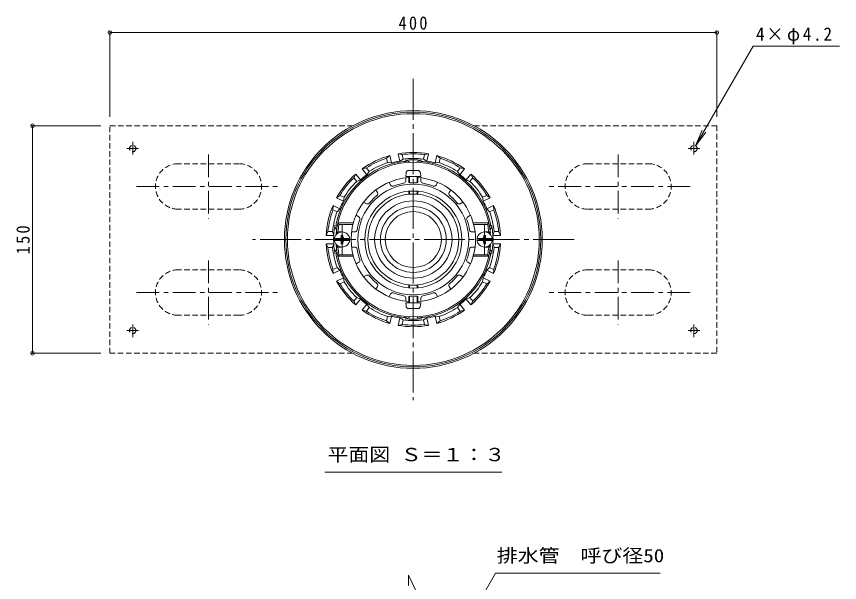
# Model space of a CAD drawing. Units: millimetres, scale not verified. Extents: x -497 to 839, y -584 to 573.
# Drawn here: x -386 to 156, y 157 to 530 of the extents above; entities that cross this region are included whole.
import ezdxf
from ezdxf.enums import TextEntityAlignment as Align

# ---------------------------------------------------------------- set-up
doc = ezdxf.new("R2010")
doc.units = ezdxf.units.MM
doc.header["$LTSCALE"] = 3
doc.header["$PDMODE"] = 32
doc.header["$PDSIZE"] = 2.4
for name, pattern in [('CHAIN1', [8, 5, -1, 1, -1]), ('CHAIN2', [12, 9, -1, 1, -1]), ('DASHED1', [1.8, 1.2, -0.6])]:
    doc.linetypes.add(name, pattern=pattern)
for name, color, linetype, lineweight in [('0-0_通り芯', 3, 'Continuous', 9), ('0-1_躯体', 6, 'Continuous', 9), ('0-3_建具', 4, 'Continuous', 9), ('0-4_その他', 7, 'Continuous', 9), ('0-5_寸法', 7, 'Continuous', 9), ('0-8_041', 2, 'Continuous', 9), ('0-9_051', 2, 'DASHED1', 9)]:
    doc.layers.add(name, color=color, linetype=linetype, lineweight=lineweight)
doc.styles.add('ＭＳ ゴシック', font='')
doc.styles.get('ＭＳ ゴシック').set_extended_font_data('MS Gothic')

msp = doc.modelspace()

# ---------------------------------------------------------------- linework, layer by layer
at = {"layer": '0-0_通り芯', "linetype": 'CHAIN2'}
for p, q in [((-124.803, 489.365), (-124.803, 277.28)), ((-171.803, 383.323), (-171.803, 393.216)), ((-77.803, 383.323), (-77.803, 393.216)), ((-18.76, 383.323), (-230.845, 383.323)), ((-171.803, 383.323), (-171.803, 373.43)), ((-77.803, 383.323), (-77.803, 373.43))]:
    msp.add_line(p, q, dxfattribs=at)
at = {"layer": '0-0_通り芯'}
for p, q in [((-132.202, 439.336), (-134.902, 439.929)), ((-133.795, 435.077), (-134.902, 439.929)), ((-117.403, 439.336), (-114.703, 439.929)), ((-115.811, 435.077), (-114.703, 439.929)), ((-142.439, 436.999), (-140.264, 438.705)), ((-141.768, 434.061), (-142.439, 436.999)), ((-139.157, 433.853), (-140.264, 438.705)), ((-133.795, 435.077), (-131.532, 436.398)), ((-131.532, 436.398), (-132.202, 439.336)), ((-118.074, 436.398), (-117.403, 439.336)), ((-118.074, 436.398), (-115.811, 435.077)), ((-110.449, 433.853), (-109.341, 438.705)), ((-107.166, 436.999), (-109.341, 438.705)), ((-107.837, 434.061), (-107.166, 436.999)), ((-155.773, 430.578), (-158.462, 429.941)), ((-155.36, 426.05), (-158.462, 429.941)), ((-153.894, 428.222), (-155.773, 430.578)), ((-141.768, 434.061), (-139.157, 433.853)), ((-110.449, 433.853), (-107.837, 434.061)), ((-95.711, 428.222), (-93.832, 430.578)), ((-94.246, 426.05), (-91.143, 429.941)), ((-93.832, 430.578), (-91.143, 429.941)), ((-163.982, 424.031), (-162.762, 426.512)), ((-162.103, 421.675), (-163.982, 424.031)), ((-159.66, 422.621), (-162.762, 426.512)), ((-155.36, 426.05), (-153.894, 428.222)), ((-95.711, 428.222), (-94.246, 426.05)), ((-89.946, 422.621), (-86.843, 426.512)), ((-87.502, 421.675), (-85.623, 424.032)), ((-85.623, 424.032), (-86.843, 426.512)), ((-162.103, 421.675), (-159.66, 422.621)), ((-89.946, 422.621), (-87.502, 421.675)), ((-173.209, 412.461), (-175.356, 410.72)), ((-170.494, 411.153), (-173.209, 412.461)), ((-79.111, 411.153), (-76.396, 412.461)), ((-76.396, 412.461), (-74.249, 410.72)), ((-170.872, 408.561), (-175.356, 410.72)), ((-170.872, 408.561), (-170.494, 411.153)), ((-79.111, 411.153), (-78.733, 408.561)), ((-78.733, 408.561), (-74.249, 410.72)), ((-177.765, 403.001), (-177.742, 405.765)), ((-175.05, 401.693), (-177.765, 403.001)), ((-173.259, 403.606), (-177.742, 405.765)), ((-175.05, 401.693), (-173.259, 403.606)), ((-76.346, 403.606), (-71.863, 405.765)), ((-74.555, 401.693), (-76.346, 403.606)), ((-74.555, 401.693), (-71.84, 403.001)), ((-71.84, 403.001), (-71.863, 405.765)), ((-181.058, 388.573), (-182.237, 386.073)), ((-177.26, 386.073), (-182.237, 386.073)), ((-178.044, 388.573), (-181.058, 388.573)), ((-177.26, 386.073), (-178.044, 388.573)), ((-72.345, 386.073), (-71.561, 388.573)), ((-72.345, 386.073), (-67.368, 386.073)), ((-71.561, 388.573), (-68.547, 388.573)), ((-68.547, 388.573), (-67.368, 386.073)), ((-181.058, 378.073), (-182.237, 380.573)), ((-177.26, 380.573), (-182.237, 380.573)), ((-177.26, 380.573), (-178.044, 378.073)), ((-72.345, 380.573), (-67.368, 380.573)), ((-72.345, 380.573), (-71.561, 378.073)), ((-68.547, 378.073), (-67.368, 380.573)), ((-178.044, 378.073), (-181.058, 378.073)), ((-71.561, 378.073), (-68.547, 378.073)), ((-175.05, 364.952), (-177.765, 363.644)), ((-177.765, 363.644), (-177.742, 360.881)), ((-175.05, 364.952), (-173.259, 363.04)), ((-74.555, 364.952), (-76.346, 363.04)), ((-74.555, 364.952), (-71.84, 363.644)), ((-71.84, 363.644), (-71.863, 360.881)), ((-173.259, 363.04), (-177.742, 360.881)), ((-76.346, 363.04), (-71.863, 360.881)), ((-170.872, 358.084), (-175.356, 355.925)), ((-173.209, 354.184), (-175.356, 355.925)), ((-170.494, 355.492), (-173.209, 354.184)), ((-170.872, 358.084), (-170.494, 355.492)), ((-79.111, 355.492), (-78.733, 358.084)), ((-79.111, 355.492), (-76.396, 354.184)), ((-78.733, 358.084), (-74.249, 355.925)), ((-76.396, 354.184), (-74.249, 355.925)), ((-162.103, 344.97), (-163.982, 342.614)), ((-163.982, 342.614), (-162.762, 340.133)), ((-159.66, 344.024), (-162.762, 340.133)), ((-162.103, 344.97), (-159.66, 344.024)), ((-89.946, 344.024), (-87.502, 344.97)), ((-89.946, 344.024), (-86.843, 340.133)), ((-87.502, 344.97), (-85.623, 342.614)), ((-85.623, 342.614), (-86.843, 340.133)), ((-155.36, 340.595), (-158.462, 336.704)), ((-155.773, 336.067), (-158.462, 336.704)), ((-153.894, 338.423), (-155.773, 336.067)), ((-155.36, 340.595), (-153.894, 338.423)), ((-95.711, 338.423), (-94.246, 340.595)), ((-95.711, 338.423), (-93.832, 336.067)), ((-94.246, 340.595), (-91.143, 336.704)), ((-93.832, 336.067), (-91.143, 336.704)), ((-141.768, 332.584), (-142.439, 329.646)), ((-141.768, 332.584), (-139.157, 332.792)), ((-139.157, 332.792), (-140.264, 327.94)), ((-133.795, 331.568), (-134.902, 326.717)), ((-133.795, 331.568), (-131.532, 330.248)), ((-118.074, 330.248), (-115.811, 331.568)), ((-115.811, 331.568), (-114.703, 326.717)), ((-110.449, 332.792), (-109.341, 327.94)), ((-110.449, 332.792), (-107.837, 332.584)), ((-107.837, 332.584), (-107.166, 329.646)), ((-142.439, 329.646), (-140.264, 327.94)), ((-132.202, 327.309), (-134.902, 326.717)), ((-131.532, 330.248), (-132.202, 327.309)), ((-118.074, 330.248), (-117.403, 327.309)), ((-117.403, 327.309), (-114.703, 326.717)), ((-107.166, 329.646), (-109.341, 327.94)), ((-127.909, 161.836), (-127.909, 155.092)), ((-121.696, 148.456), (-127.909, 161.836))]:
    msp.add_line(p, q, dxfattribs=at)
for centre, radius, start, end in [((-124.803, 383.323), 85, 0, 180), ((-124.803, 383.323), 84, 0, 180), ((-124.803, 383.323), 83, 0, 180), ((-124.803, 383.323), 57.5, 79.88412, 100.11584), ((-124.803, 383.323), 56.5, 82.47446, 97.5255), ((-124.803, 383.323), 51.904, 97.04738, 168.20065), ((-124.803, 383.323), 57.5, 105.5984, 125.83012), ((-124.803, 383.323), 56.5, 108.18874, 123.23978), ((-124.803, 383.323), 52.53, 99.85628, 105.858), ((-124.803, 383.323), 53.5, 82.77437, 97.22559), ((-130.803, 431.857), 3, 50.12946, 97.0475), ((-124.803, 383.323), 52.518, 90.00005, 95.7953), ((-129.803, 432.587), 3, 33.90709, 95.79515), ((-124.803, 383.323), 52.518, 84.2047, 89.99995), ((-119.803, 432.587), 3, 84.20485, 146.09291), ((-118.803, 431.857), 3, 82.9525, 129.87054), ((-124.803, 383.323), 51.904, 11.79935, 82.95262), ((-124.803, 383.323), 52.53, 74.142, 80.14372), ((-124.803, 383.323), 57.5, 54.16985, 74.40157), ((-124.803, 383.323), 56.5, 56.76018, 71.81122), ((-124.803, 383.323), 53.5, 108.48865, 122.93987), ((-124.803, 383.323), 53.5, 57.06009, 71.51131), ((-124.803, 383.323), 57.5, 131.3127, 151.54442), ((-124.803, 383.323), 56.5, 133.90303, 148.95407), ((-124.803, 383.323), 52.53, 125.57056, 131.57228), ((-124.803, 383.323), 52.53, 48.42775, 54.42938), ((-124.803, 383.323), 57.5, 28.45551, 48.68726), ((-124.803, 383.323), 56.5, 31.0459, 46.09694), ((-124.803, 383.323), 53.5, 134.20294, 148.65416), ((-124.803, 383.323), 53.5, 31.34581, 45.79703), ((-124.803, 383.323), 52.53, 151.28485, 157.28658), ((-124.803, 383.323), 52.53, 22.71335, 28.71501), ((-124.803, 383.323), 57.5, 157.02698, 177.2587), ((-124.803, 383.323), 56.5, 159.61731, 174.66835), ((-124.803, 383.323), 53.5, 159.91722, 174.36844), ((-124.803, 383.323), 21.708, 0, 180), ((-124.803, 383.323), 18.494, 0, 180), ((-124.803, 383.323), 53.5, 5.63156, 20.08278), ((-124.803, 383.323), 57.5, 2.7413, 22.97302), ((-124.803, 383.323), 56.5, 5.33165, 20.38269), ((-124.803, 383.323), 52.518, 169.52808, 180), ((-173.495, 392.323), 3, 169.52812, 231.41545), ((-172.673, 393.323), 3, 168.20082, 215.11894), ((-76.932, 393.323), 3, 324.88106, 11.79918), ((-76.11, 392.323), 3, 308.58455, 10.47188), ((-124.803, 383.323), 52.518, 0, 10.47192), ((-124.803, 383.323), 52.53, 176.99913, 179.99992), ((-124.803, 383.323), 52.53, 0.00008, 3.00087), ((-124.803, 383.323), 85, 180, 0), ((-124.803, 383.323), 84, 180, 0), ((-124.803, 383.323), 83, 180, 0), ((-124.803, 383.323), 57.5, 182.7413, 202.97302), ((-124.803, 383.323), 52.53, 180.00008, 183.00087), ((-124.803, 383.323), 52.518, 180, 190.47192), ((-124.803, 383.323), 21.708, 180, 0), ((-124.803, 383.323), 18.494, 180, 0), ((-124.803, 383.323), 52.518, 349.52808, 0), ((-124.803, 383.323), 52.53, 356.99913, 359.99992), ((-124.803, 383.323), 57.5, 337.02698, 357.2587), ((-124.803, 383.323), 56.5, 185.33165, 200.38269), ((-124.803, 383.323), 53.5, 185.63156, 200.08278), ((-173.495, 374.323), 3, 128.58455, 190.47188), ((-172.673, 373.323), 3, 144.88106, 191.79918), ((-124.803, 383.323), 53.5, 339.91722, 354.36844), ((-76.932, 373.323), 3, 348.20082, 35.11894), ((-76.11, 374.323), 3, 349.52812, 51.41545), ((-124.803, 383.323), 56.5, 339.61731, 354.66835), ((-124.803, 383.323), 51.904, 191.79935, 262.95262), ((-124.803, 383.323), 51.904, 277.04738, 348.20065), ((-124.803, 383.323), 52.53, 202.71342, 208.71515), ((-124.803, 383.323), 52.53, 331.28499, 337.28665), ((-124.803, 383.323), 57.5, 208.45558, 228.6873), ((-124.803, 383.323), 56.5, 211.04593, 226.09697), ((-124.803, 383.323), 53.5, 211.34584, 225.79706), ((-124.803, 383.323), 53.5, 314.20297, 328.65419), ((-124.803, 383.323), 57.5, 311.31274, 331.54449), ((-124.803, 383.323), 56.5, 313.90306, 328.9541), ((-124.803, 383.323), 52.53, 228.42772, 234.42944), ((-124.803, 383.323), 52.53, 305.57062, 311.57225), ((-124.803, 383.323), 57.5, 234.16988, 254.4016), ((-124.803, 383.323), 53.5, 237.06013, 251.51135), ((-124.803, 383.323), 57.5, 285.59843, 305.83015), ((-124.803, 383.323), 53.5, 288.48869, 302.93991), ((-124.803, 383.323), 56.5, 236.76022, 251.81126), ((-124.803, 383.323), 52.53, 254.142, 260.14372), ((-130.803, 334.788), 3, 262.9525, 309.87054), ((-129.803, 334.058), 3, 264.20485, 326.09291), ((-124.803, 383.323), 52.518, 264.2047, 269.99995), ((-124.803, 383.323), 52.518, 270.00005, 275.7953), ((-119.803, 334.058), 3, 213.90709, 275.79515), ((-118.803, 334.788), 3, 230.12946, 277.0475), ((-124.803, 383.323), 52.53, 279.85628, 285.858), ((-124.803, 383.323), 56.5, 288.18878, 303.23982), ((-124.803, 383.323), 57.5, 259.88416, 280.11588), ((-124.803, 383.323), 56.5, 262.4745, 277.52554), ((-124.803, 383.323), 53.5, 262.77441, 277.22563)]:
    msp.add_arc(centre, radius, start, end, dxfattribs=at)
at = {"layer": '0-1_躯体'}
for p, q in [((-129.803, 421.903), (-129.803, 424.017)), ((-119.802, 421.903), (-119.802, 424.017)), ((-139.763, 419.235), (-140.819, 421.065)), ((-109.842, 419.235), (-108.786, 421.065)), ((-148.423, 414.234), (-149.48, 416.065)), ((-101.182, 414.235), (-100.125, 416.065)), ((-155.715, 406.943), (-157.545, 408)), ((-93.891, 406.943), (-92.061, 408)), ((-160.714, 398.283), (-162.545, 399.34)), ((-88.891, 398.283), (-87.061, 399.34)), ((-173.792, 393.323), (-174.602, 394.323)), ((-164.299, 394.323), (-174.602, 394.323)), ((-164.564, 393.323), (-173.792, 393.323)), ((-85.306, 394.323), (-75.003, 394.323)), ((-85.041, 393.323), (-75.813, 393.323)), ((-75.813, 393.323), (-75.003, 394.323)), ((-174.552, 388.323), (-175.645, 387.323)), ((-174.803, 387.323), (-175.645, 387.323)), ((-171.803, 388.323), (-174.552, 388.323)), ((-163.383, 388.323), (-165.497, 388.323)), ((-86.222, 388.323), (-84.108, 388.323)), ((-77.803, 388.323), (-75.053, 388.323)), ((-75.053, 388.323), (-73.96, 387.323)), ((-74.803, 387.323), (-73.96, 387.323)), ((-174.552, 378.323), (-175.645, 379.323)), ((-174.803, 379.323), (-175.645, 379.323)), ((-171.803, 378.323), (-174.552, 378.323)), ((-163.383, 378.323), (-165.497, 378.323)), ((-86.222, 378.323), (-84.108, 378.323)), ((-77.803, 378.323), (-75.053, 378.323)), ((-75.053, 378.323), (-73.96, 379.323)), ((-74.803, 379.323), (-73.96, 379.323)), ((-173.792, 373.323), (-174.602, 372.323)), ((-164.299, 372.323), (-174.602, 372.323)), ((-164.564, 373.323), (-173.792, 373.323)), ((-85.306, 372.323), (-75.003, 372.323)), ((-85.041, 373.323), (-75.813, 373.323)), ((-75.813, 373.323), (-75.003, 372.323)), ((-160.714, 368.362), (-162.545, 367.306)), ((-88.891, 368.362), (-87.061, 367.306)), ((-155.715, 359.702), (-157.545, 358.645)), ((-93.891, 359.702), (-92.061, 358.646)), ((-148.423, 352.411), (-149.48, 350.581)), ((-139.763, 347.411), (-140.819, 345.581)), ((-109.842, 347.411), (-108.786, 345.581)), ((-101.182, 352.411), (-100.125, 350.581)), ((-129.803, 344.742), (-129.803, 342.629)), ((-119.802, 344.742), (-119.802, 342.629))]:
    msp.add_line(p, q, dxfattribs=at)
for centre, radius, start, end in [((-124.803, 383.323), 51, 4.49843, 175.50157), ((-124.803, 383.323), 41, 94.19614, 180), ((-124.803, 383.323), 41, 55.17145, 85.80386), ((-124.803, 383.323), 36.511, 0, 180), ((-138.464, 419.985), 1.5, 209.99927, 290.43636), ((-124.803, 383.323), 37.624, 99.56326, 110.43671), ((-131.303, 421.903), 1.5, 279.563, 0), ((-118.303, 421.903), 1.5, 179.99925, 260.43634), ((-124.803, 383.323), 37.624, 69.56325, 80.43669), ((-111.141, 419.984), 1.5, 249.56299, 329.99998), ((-124.803, 383.323), 32, 0, 180), ((-149.722, 413.485), 1.5, 309.56299, 29.99998), ((-124.803, 383.323), 41, 0, 55.80386), ((-99.883, 413.485), 1.5, 149.99925, 230.43634), ((-154.964, 408.242), 1.5, 239.99925, 320.43634), ((-124.803, 383.323), 37.624, 129.56325, 140.43669), ((-124.803, 383.323), 37.624, 39.56325, 50.43669), ((-94.641, 408.242), 1.5, 219.56299, 299.99998), ((-124.803, 383.323), 37.624, 159.56326, 170.43671), ((-161.464, 396.984), 1.5, 339.563, 60), ((-88.141, 396.984), 1.5, 119.99927, 200.43636), ((-124.803, 383.323), 37.624, 9.56326, 20.43671), ((-124.803, 383.323), 50, 168.463, 174.26086), ((-124.803, 383.323), 50, 5.73914, 11.537), ((-163.383, 389.823), 1.5, 269.99927, 350.43636), ((-86.222, 389.823), 1.5, 189.563, 270), ((-124.803, 383.323), 41, 180, 265.80386), ((-124.803, 383.323), 36.511, 180, 0), ((-124.803, 383.323), 32, 180, 0), ((-124.803, 383.323), 41, 304.19614, 0), ((-124.803, 383.323), 51, 184.49843, 355.50157), ((-124.803, 383.323), 50, 185.73914, 191.537), ((-163.383, 376.823), 1.5, 9.56364, 90.00073), ((-124.803, 383.323), 37.624, 189.56329, 200.43674), ((-124.803, 383.323), 37.624, 339.56329, 350.43674), ((-86.222, 376.823), 1.5, 90, 170.437), ((-124.803, 383.323), 50, 348.463, 354.26086), ((-161.464, 369.661), 1.5, 300, 20.437), ((-88.141, 369.661), 1.5, 159.56364, 240.00073), ((-154.964, 358.403), 1.5, 39.56366, 120.00075), ((-124.803, 383.323), 37.624, 219.56331, 230.43675), ((-124.803, 383.323), 37.624, 309.56331, 320.43675), ((-94.641, 358.403), 1.5, 60.00002, 140.43701), ((-149.722, 353.161), 1.5, 330.00002, 50.43701), ((-99.883, 353.161), 1.5, 129.56366, 210.00075), ((-138.464, 346.661), 1.5, 69.56364, 150.00073), ((-124.803, 383.323), 37.624, 249.56329, 260.43674), ((-124.803, 383.323), 41, 274.19614, 304.82855), ((-124.803, 383.323), 37.624, 279.56331, 290.43675), ((-111.141, 346.661), 1.5, 30.00002, 110.43701), ((-131.303, 344.742), 1.5, 360, 80.437), ((-118.303, 344.742), 1.5, 99.56366, 180.00075)]:
    msp.add_arc(centre, radius, start, end, dxfattribs=at)
at = {"layer": '0-3_建具'}
for p, q in [((-127.629, 428.885), (-121.976, 428.885)), ((-129.621, 427.06), (-129.803, 424.985)), ((-129.803, 424.985), (-119.803, 424.985)), ((-127.803, 420.925), (-127.803, 424.985)), ((-127.303, 420.778), (-127.303, 424.985)), ((-122.303, 420.778), (-122.303, 424.985)), ((-121.803, 420.925), (-121.803, 424.985)), ((-119.984, 427.06), (-119.803, 424.985)), ((-127.803, 413.545), (-127.803, 415.182)), ((-127.303, 413.422), (-127.303, 415.211)), ((-122.303, 413.422), (-122.303, 415.211)), ((-121.803, 413.546), (-121.803, 415.182)), ((-172.403, 384.923), (-172.403, 386.073)), ((-171.202, 386.073), (-172.403, 386.073)), ((-171.202, 384.923), (-171.202, 386.073)), ((-78.403, 386.073), (-77.202, 386.073)), ((-78.403, 384.923), (-78.403, 386.073)), ((-77.202, 384.923), (-77.202, 386.073)), ((-176.766, 383.923), (-166.839, 383.923)), ((-176.766, 382.723), (-166.839, 382.723)), ((-172.403, 381.723), (-172.403, 380.573)), ((-171.202, 380.573), (-172.403, 380.573)), ((-171.202, 381.723), (-171.202, 380.573)), ((-72.839, 383.923), (-82.766, 383.923)), ((-72.839, 382.723), (-82.766, 382.723)), ((-78.403, 381.723), (-78.403, 380.573)), ((-78.403, 380.573), (-77.202, 380.573)), ((-77.202, 381.723), (-77.202, 380.573)), ((-127.803, 353.1), (-127.803, 351.464)), ((-127.303, 353.223), (-127.303, 351.434)), ((-122.303, 353.223), (-122.303, 351.434)), ((-121.803, 353.1), (-121.803, 351.464)), ((-127.803, 345.72), (-127.803, 341.66)), ((-127.303, 345.868), (-127.303, 341.66)), ((-122.303, 345.868), (-122.303, 341.66)), ((-121.803, 345.72), (-121.803, 341.66)), ((-129.803, 341.66), (-119.803, 341.66)), ((-129.621, 339.585), (-129.803, 341.66)), ((-127.629, 337.76), (-121.976, 337.76)), ((-119.984, 339.585), (-119.803, 341.66))]:
    msp.add_line(p, q, dxfattribs=at)
for centre, radius, start, end in [((-127.629, 426.886), 2, 90, 174.99998), ((-121.976, 426.886), 2, 5.00002, 90), ((-171.803, 383.323), 5, 0, 180), ((-77.803, 383.323), 5, 0, 180), ((-171.803, 383.323), 5, 180, 0), ((-173.403, 384.923), 1, 270, 0), ((-173.403, 381.723), 1, 0, 90), ((-170.202, 384.923), 1, 180, 270), ((-170.202, 381.723), 1, 90, 180), ((-77.803, 383.323), 5, 180, 0), ((-79.403, 384.923), 1, 270, 0), ((-79.403, 381.723), 1, 0, 90), ((-76.202, 384.923), 1, 180, 270), ((-76.202, 381.723), 1, 90, 180), ((-127.629, 339.76), 2, 185.00002, 270), ((-121.976, 339.76), 2, 270, 354.99998)]:
    msp.add_arc(centre, radius, start, end, dxfattribs=at)
for centre, ratio, start_param, end_param in [((-124.803, 420.925), 0.0891, 6.2831818, 9.4247745), ((-124.803, 413.546), 0.0743, 6.2831635, 9.4247561), ((-124.803, 353.1), 0.0743, 3.1416145, 6.2832071), ((-124.803, 345.72), 0.0891, 3.1415961, 6.2831888)]:
    msp.add_ellipse(centre, major_axis=(-3, 0), ratio=ratio, start_param=start_param, end_param=end_param, dxfattribs=at)
at = {"layer": '0-4_その他'}
for p, q in [((-324.803, 520.719), (-324.803, 464.323)), ((-324.803, 519.819), (75.197, 519.819)), ((75.197, 520.719), (75.197, 464.323)), ((-376.689, 458.323), (-330.803, 458.323)), ((-375.789, 458.323), (-375.789, 308.323)), ((-376.689, 308.323), (-330.803, 308.323))]:
    msp.add_line(p, q, dxfattribs=at)
for p in [(-324.803, 519.819), (75.197, 519.819), (-375.789, 458.323), (-375.789, 308.323)]:
    msp.add_point(p, dxfattribs=at)
at = {"layer": '0-5_寸法'}
for p, q in [((99.189, 510.858), (61.247, 445.141)), ((156.163, 510.858), (99.189, 510.858)), ((61.247, 445.141), (65.553, 455.535)), ((61.247, 445.141), (68.096, 454.067)), ((-183.083, 229.944), (-66.522, 229.944)), ((-70.551, 163.294), (-94.803, 121.29)), ((-70.551, 163.294), (37.88, 163.294))]:
    msp.add_line(p, q, dxfattribs=at)
at = {"layer": '0-8_041'}
for radius in [30, 25.5]:
    msp.add_circle((-124.803, 383.323), radius, dxfattribs=at)
at = {"layer": '0-9_051'}
for p, q in [((-324.803, 308.323), (-324.803, 458.323)), ((-324.803, 458.323), (-164.803, 458.323)), ((-84.803, 458.323), (75.197, 458.323)), ((75.197, 458.323), (75.197, 308.323)), ((-239.803, 433.323), (-279.803, 433.323)), ((-9.803, 433.323), (30.197, 433.323)), ((-239.803, 403.323), (-279.803, 403.323)), ((-9.803, 403.323), (30.197, 403.323)), ((-239.803, 363.323), (-279.803, 363.323)), ((-9.803, 363.323), (30.197, 363.323)), ((-239.803, 333.323), (-279.803, 333.323)), ((-9.803, 333.323), (30.197, 333.323)), ((-164.803, 308.323), (-324.803, 308.323)), ((75.197, 308.323), (-84.803, 308.323))]:
    msp.add_line(p, q, dxfattribs=at)
at = {"layer": '0-9_051', "linetype": 'CHAIN1'}
for p, q in [((-309.803, 439.314), (-309.803, 447.749)), ((60.197, 439.314), (60.197, 447.749)), ((-305.972, 443.323), (-313.703, 443.323)), ((56.367, 443.323), (64.098, 443.323)), ((-259.803, 439.481), (-259.803, 397.165)), ((10.197, 439.481), (10.197, 397.165)), ((-307.357, 418.323), (-212.248, 418.323)), ((57.752, 418.323), (-37.357, 418.323)), ((-259.803, 369.481), (-259.803, 327.165)), ((10.197, 369.481), (10.197, 327.165)), ((-307.357, 348.323), (-212.248, 348.323)), ((57.752, 348.323), (-37.357, 348.323)), ((-309.803, 327.331), (-309.803, 318.897)), ((60.197, 327.331), (60.197, 318.897)), ((-305.972, 323.323), (-313.703, 323.323)), ((56.367, 323.323), (64.098, 323.323))]:
    msp.add_line(p, q, dxfattribs=at)
at = {"layer": '0-9_051'}
for centre in [(-309.803, 443.323), (60.197, 443.323), (-309.803, 323.323), (60.197, 323.323)]:
    msp.add_circle(centre, 2.1, dxfattribs=at)
for centre, start, end in [((-279.803, 418.323), 90, 270), ((-239.803, 418.323), 270, 90), ((-9.803, 418.323), 90, 270), ((30.197, 418.323), 270, 90), ((-279.803, 348.323), 90, 270), ((-239.803, 348.323), 270, 90), ((-9.803, 348.323), 90, 270), ((30.197, 348.323), 270, 90)]:
    msp.add_arc(centre, 15, start, end, dxfattribs=at)

# ---------------------------------------------------------------- texts
at = {"layer": '0-4_その他', "color": 2, "insert": (-134.553, 521.619), "char_height": 8.798, "attachment_point": 7, "style": 'ＭＳ ゴシック'}
msp.add_mtext('\\T1.27;\\W0.9;400', dxfattribs=at)
at = {"layer": '0-4_その他', "color": 2, "insert": (-377.589, 373.573), "char_height": 8.798, "attachment_point": 7, "rotation": 90, "style": 'ＭＳ ゴシック'}
msp.add_mtext('\\T1.27;\\W0.9;150', dxfattribs=at)
at = {"layer": '0-5_寸法', "color": 2, "style": 'ＭＳ ゴシック', "width": 1.15}
for s, p in [('平面図 Ｓ＝１：３', (-181.428, 234.444)), ('排水管\u3000呼び径50', (-69.786, 167.779))]:
    msp.add_text(s, height=8.798, dxfattribs=at).set_placement(p, align=Align.BOTTOM_LEFT)
at = {"layer": '0-5_寸法', "color": 2, "insert": (101.051, 512.051), "char_height": 8.798, "attachment_point": 7, "style": 'ＭＳ ゴシック'}
msp.add_mtext('\\T1.2;\\W0.95;4×φ4.2', dxfattribs=at)

doc.saveas('drawing.dxf')
